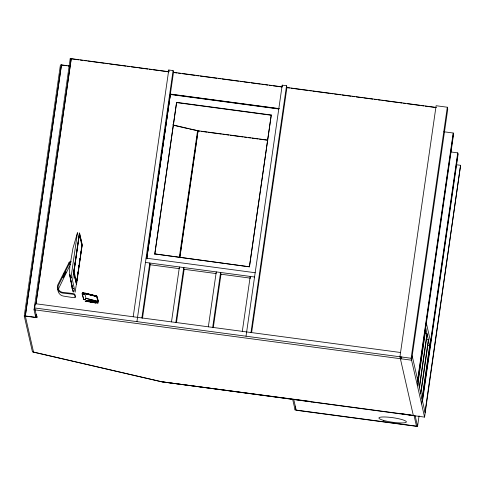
<?xml version="1.0" encoding="UTF-8"?>
<svg xmlns="http://www.w3.org/2000/svg" width="485" height="485" viewBox="0 0 485 485"><rect width="100%" height="100%" fill="white"/><g stroke="black" fill="none" stroke-linecap="round" stroke-linejoin="round"><path stroke-width="0.73" d="M80.819 239.572L80.795 239.305M69.919 266.483C68.731 275.11 71.404 283.628 73.241 291.964L73.471 290.939M71.046 277.184L70.792 278.026L70.737 276.705L70.507 278.075L70.743 277.469M413.317 415.378L161.396 381.713L32.434 351.801L24.25 315.984L60.425 64.929L66.566 65.748M161.396 381.713L32.992 352.031L33.514 351.946L25.293 315.941L61.468 64.887L69.701 65.99M25.335 316.129L61.468 64.887M25.293 315.941L35.769 317.342L34.035 309.751L70.21 58.703L78.794 59.849M24.25 315.984L36.896 317.669L34.678 307.969L35.296 303.689L400.549 352.498M35.908 303.937L71.253 58.661L169.162 71.744M35.981 303.901L71.253 58.661M35.769 317.342L36.199 314.341M36.896 317.669L37.109 316.171M70.216 264.216L72.944 248.271L77.485 232.745M73.975 270.636L75.145 262.518M76.527 284.537L73.799 272.594L79.564 233.012L82.207 244.81L76.527 284.537L73.762 273.273M76.678 282.834L74.066 271.4L79.382 234.516L81.989 245.95L76.478 282.81M72.301 286.962L72.295 288.533L73.041 288.636M72.483 286.271L72.271 288.442L73.023 288.545M72.295 288.533L72.423 287.429M76.909 279.857L77.121 278.378M77.333 276.905L77.545 275.431M77.861 273.219L78.073 271.739M78.285 270.266L78.503 268.793M78.819 266.58L79.031 265.101M79.243 263.628L79.564 261.415M79.776 259.942L79.989 258.463M80.31 256.25L80.522 254.777M80.734 253.297L80.947 251.824M81.262 249.611L81.474 248.138M76.648 282.282L75.145 292.231L72.514 280.318L79.364 232.988L82.02 244.549L80.28 257.08M76.866 280.803L77.182 278.578M77.4 277.099L78.146 271.909M78.358 270.424L79.11 265.234M79.322 263.755L80.067 258.566M133.205 316.772L168.762 70.004L173.096 70.58L173.497 72.32L146.682 258.402M136.922 321.634L173.096 70.58M146.725 258.59L170.405 94.26L278.766 108.743M146.779 258.838L170.362 94.072L279.469 108.652M141.875 317.93L149.786 263.015L150.186 264.755L142.487 318.19M154.763 253.916L176.601 102.359L271.26 115.006L249.472 266.817L154.763 253.916L249.472 266.817M154.818 254.164L176.601 102.359M179.323 257.311L197.571 130.659L172.587 124.845M179.808 257.42L198.056 130.768L267.744 140.086M179.85 257.608L198.056 130.768M171.496 321.888L179.414 266.974L179.68 268.132M175.837 322.47L183.748 267.55L184.148 269.296L176.443 322.725M208.35 326.817L216.262 271.897L216.528 273.061M212.685 327.393L220.596 272.479L220.996 274.219L213.297 327.654M249.417 266.568L271.26 115.006M242.312 331.352L250.224 276.438L250.49 277.596M246.028 336.214L282.203 85.16L286.538 85.742L286.938 87.482L251.594 332.758M250.981 332.51L286.538 85.742M419.076 415.809L417.567 426.297L295.092 409.934L295.632 406.187M400.331 358.518L400.64 356.378M400.374 358.706L400.701 356.457M401.459 358.851L401.768 356.711M311.491 401.998L311.394 401.562L161.881 381.822L424.575 417.106L411.134 358.276L447.309 107.221L436.112 105.724L399.937 356.778L413.329 415.421M417.64 379.779L453.202 133.011L443.805 131.756M417.803 380.489L453.366 133.714M417.355 385.514L453.536 134.46L453.202 133.011M418.143 381.98L425.83 328.648M419.307 387.078L426.994 333.747L424.824 333.456M419.476 387.824L427.164 334.492M420.671 393.05L428.358 339.718L426.188 339.427M420.841 393.796L428.528 340.464M422.005 398.894L429.692 345.562L427.527 345.271M421.562 403.92L457.737 152.872L450.51 151.908M422.35 400.392L457.907 153.618M422.52 401.137L458.076 154.363L457.737 152.872M425.018 412.08L460.58 165.306L456.246 164.73M424.575 417.106L460.58 165.306M72.247 287.114L72.204 288.345L72.98 288.357M72.671 288.727L72.617 288.417L72.714 288.727A4.947 4.874 -12.9 0 1 72.738 288.375M70.816 277.353L71.059 276.935M82.499 293.619L83.85 293.958M77.436 232.806L70.616 280.451M97.158 302.822C99.728 302.616 92.308 300.664 91.398 300.785C89.828 300.718 85.809 300.191 85.936 301.288M58.776 288.278L70.161 264.907A1.813 1.794 60.2 0 1 70.477 264.513M87.7 301.494L86.603 301.415M65.111 272.4L64.287 274.401M64.05 274.977L63.177 277.669L65.984 271.849L62.862 277.056M68.931 262.84L57.83 284.774A6.372 6.014 -35.6 0 0 57.479 288.472A6.59 6.22 -35.6 0 0 62.771 293.104L71.792 294.092A2.801 0.461 8.2 0 1 74.72 294.947L75.296 297.432A2.801 0.461 8.2 0 1 72.58 297.535L63.45 296.092A6.59 6.529 60.2 0 1 58.048 290.994A6.372 6.311 60.2 0 1 57.921 289.048M71.143 261.955A1.813 1.71 -35.6 0 0 69.688 262.858L58.212 285.817A5.802 5.474 -35.6 0 0 62.044 292.243M64.056 273.382L64.414 272.74M84.76 293.528L96.23 296.365M97.879 301.427L97.552 301.276M197.571 130.659L189.696 129.034M89.913 301.531L92.35 302.149L89.834 301.815L91.441 302.119M84.772 293.613L96.473 296.438M87.882 301.567L85.099 301.082L89.173 300.573A26.075 25.675 -12.9 0 1 93.678 301.124L98.388 302.858L96.982 302.858M83.887 293.807L82.535 293.467M84.954 293.17L86.027 293.443M88.409 294.037L90.131 294.474M90.459 294.553L92.186 294.989M92.483 295.056L94.205 295.498M88.082 294.055L86.415 293.777M94.563 295.583L96.539 296.08M95.581 302.973L97.788 302.876L91.344 301.573L85.669 301.258L95.581 302.973L95.09 302.925M91.477 301.852L89.919 301.579M173.497 72.32L281.858 86.803M286.938 87.482L436.512 107.47M80.298 60.049L82.547 60.352M84.044 60.552L86.294 60.849M87.797 61.049L104.299 63.256M105.797 63.456L108.046 63.759M109.549 63.959L126.045 66.16M127.549 66.36L129.798 66.663M131.296 66.863L137.297 67.664M138.795 67.864L147.798 69.07M149.295 69.27L151.55 69.567M153.048 69.767L159.05 70.574M160.547 70.774L168.798 71.877M173.297 72.477L177.049 72.974M178.547 73.18L180.796 73.477M182.299 73.678L195.049 75.381M196.546 75.581L198.795 75.884M200.299 76.084L216.801 78.291M218.298 78.491L220.548 78.788M222.051 78.988L238.547 81.195M240.051 81.395L242.3 81.698M243.797 81.898L249.799 82.699M251.297 82.899L260.299 84.105M261.797 84.305L264.052 84.602M265.55 84.802L267.799 85.105M269.296 85.305L271.551 85.602M273.049 85.809L282.052 87.009M286.55 87.609L289.551 88.009M291.048 88.209L293.298 88.512M294.801 88.713L307.551 90.416M309.048 90.616L311.297 90.919M312.801 91.119L329.303 93.32M330.8 93.52L333.049 93.823M334.553 94.023L340.549 94.824M342.052 95.024L351.049 96.23M352.553 96.43L354.802 96.727M356.299 96.933L362.301 97.734M363.798 97.934L372.801 99.134M374.299 99.334L376.548 99.637M378.051 99.837L380.301 100.14M381.798 100.34L384.053 100.637M385.551 100.838L398.3 102.541M399.804 102.741L402.053 103.044M403.55 103.244L405.799 103.547M407.303 103.748L420.052 105.451M421.55 105.651L423.799 105.948M425.303 106.148L435.051 107.452M68.015 65.942L69.458 66.136M170.459 94.508L278.82 108.992M176.661 102.608L271.315 115.254M198.098 130.956L199.596 131.156M201.093 131.356L207.089 132.156M208.586 132.356L221.33 134.06M222.827 134.26L225.076 134.563M226.574 134.763L228.823 135.06M230.32 135.26L243.058 136.964M244.561 137.164L246.804 137.467M248.308 137.667L250.551 137.964M252.054 138.164L258.05 138.971M259.548 139.171L267.787 140.268M146.07 258.153L255.177 272.734M145.451 262.433L254.558 277.014M150.186 264.755L179.068 268.617M184.148 269.296L215.922 273.54M220.996 274.219L250.624 278.178M72.162 286.441L72.538 286.489M72.18 286.502L72.55 286.55M72.192 286.58L72.58 286.69M72.598 286.768L72.229 286.72L72.568 288.569A4.11 4.05 -12.9 0 1 72.538 288.314L72.198 288.181M72.241 286.781L72.671 286.865M72.289 286.932L72.695 286.987M70.925 280.439L72.374 287.053M72.289 287.314L72.435 287.332A8.16 1.334 8.2 0 0 72.501 287.411L72.307 287.393M72.338 287.532L72.144 286.362M72.41 287.89L72.435 287.338A4.456 4.389 -12.9 0 0 72.453 287.799L72.441 288.011M72.144 288.06L72.55 288.029M72.532 288.66L73.065 288.727M72.556 288.751L73.083 288.824M34.678 307.969L411.134 358.276M34.035 309.751L411.577 360.203L447.752 109.149L447.309 107.221M97.703 301.312L98.212 301.397L96.861 296.541L84.723 293.431L84.196 293.965A1.043 1.025 -15 0 1 82.929 294.704A1.043 1.025 -15 0 1 82.189 293.455A1.043 1.025 -15 0 1 83.456 292.716L96.576 295.929M94.896 302.076L95.4 302.161M62.038 292.267L71.556 293.364A2.746 0.449 8.2 0 1 74.823 294.25L75.393 296.735A2.746 0.449 8.2 0 1 75.011 296.935M97.746 301.367L86.069 298.439L85.542 298.972A1.043 1.025 -15 0 1 84.147 299.669A1.043 1.025 -15 0 1 83.632 298.214M97.825 301.385L86.045 298.342M93.156 301.064L94.248 301.3M88.585 293.91L88.525 294.298M173.527 125.269L188.228 128.695M97.673 300.955L98.309 301.015L97.024 296.22L96.327 295.947M85.9 293.237L86.112 293.71M87.979 293.758L88.228 294.068M90.004 294.268L90.295 294.741M92.059 294.783L92.374 295.347M86.445 298.487L86.13 298.39M86.051 298.457L84.754 293.54M96.63 296.511L97.903 301.409M82.298 293.958L83.644 298.966M82.189 293.989L83.535 298.996M426.351 323.107L430.553 341.519M425.66 327.902L429.862 346.308M412.189 355.923L425.187 412.826M415.178 415.851L417.567 426.297M414.457 415.754L399.543 413.341L399.646 413.778M414.093 415.706L416.524 426.339L296.22 410.262L293.789 399.628M282.203 85.16L282.47 86.324M292.704 399.482L295.092 409.934M168.762 70.004L169.029 71.162M70.21 58.703L70.525 60.079M69.573 263.106L70.04 265.149M72.229 287.035L72.374 287.672M72.459 288.102L72.156 287.999M35.296 303.689L35.563 304.853M70.925 280.372L71.507 283.27M71.792 284.719L73.241 291.964M72.435 287.338L72.526 287.914M72.113 286.223L72.32 287.453M58.624 289.994A5.802 5.753 60.2 0 1 58.758 288.272M68.912 262.834A2.528 2.389 -35.6 0 1 71.107 261.269M85.427 298.469A0.928 0.915 -15 0 1 85.196 299.354M85.008 299.506A0.928 0.915 -15 0 1 83.644 298.493M85.439 298.608A0.928 0.915 -15 0 1 85.172 299.263M84.76 299.506A0.928 0.915 -15 0 1 84.281 299.512M84.057 299.421A0.928 0.915 -15 0 1 83.717 299.093M83.62 298.869A0.928 0.915 -15 0 1 83.62 298.396M84.111 293.558A0.928 0.915 -15 0 1 83.687 294.589M83.226 294.716A0.928 0.915 -15 0 1 82.359 293.467A0.928 0.915 -15 0 1 83.869 293.146M70.634 278.923L69.767 274.583L70.634 278.978M82.735 294.51A0.928 0.915 -15 0 0 84.117 293.698A0.928 0.915 -15 0 0 82.723 292.922A0.928 0.915 -15 0 0 82.735 294.51M383.326 420.331A13.877 2.267 8.2 0 0 406.048 422.338A13.877 2.267 8.2 0 0 388.576 417.197A13.877 2.267 8.2 0 0 383.326 420.331"/></g></svg>
